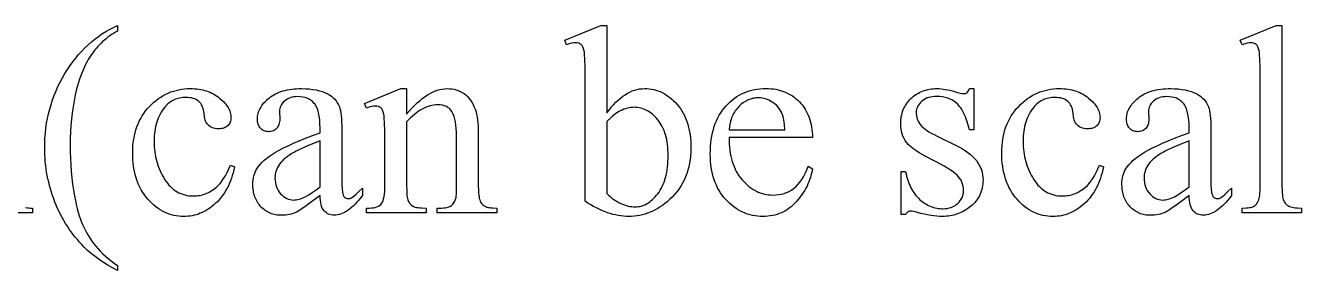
# Model space of a CAD drawing. Extents: x 5 to 599, y -219 to 392.
# Drawn here: x 303.8 to 398.3, y -123.9 to -105.7 of the extents above; entities that cross this region are included whole.
import ezdxf

# ---------------------------------------------------------------- set-up
doc = ezdxf.new("R2010")
doc.units = 0
doc.header["$MEASUREMENT"] = 0
doc.layers.add('TEXT', color=18, linetype='CONTINUOUS')

msp = doc.modelspace()

# ---------------------------------------------------------------- linework, layer by layer
at = {"layer": 'TEXT'}
for points in [[(310.612, -123.53), (310.612, -123.891), (310.251, -123.702), (309.905, -123.505), (309.575, -123.299), (309.26, -123.086), (308.961, -122.865), (308.676, -122.636), (308.407, -122.399), (308.153, -122.154), (307.98, -121.976), (307.812, -121.793), (307.649, -121.606), (307.491, -121.415), (307.338, -121.221), (307.19, -121.022), (307.047, -120.819), (306.909, -120.613), (306.776, -120.402), (306.648, -120.188), (306.525, -119.969), (306.408, -119.747), (306.295, -119.521), (306.187, -119.29), (306.085, -119.056), (305.987, -118.818), (305.895, -118.577), (305.808, -118.335), (305.728, -118.092), (305.654, -117.848), (305.586, -117.602), (305.523, -117.356), (305.467, -117.108), (305.416, -116.859), (305.372, -116.609), (305.333, -116.358), (305.3, -116.106), (305.273, -115.852), (305.253, -115.598), (305.238, -115.342), (305.229, -115.085), (305.226, -114.827), (305.232, -114.451), (305.249, -114.079), (305.278, -113.712), (305.319, -113.348), (305.372, -112.989), (305.436, -112.634), (305.512, -112.283), (305.599, -111.936), (305.698, -111.593), (305.809, -111.254), (305.931, -110.92), (306.066, -110.589), (306.211, -110.263), (306.369, -109.941), (306.538, -109.624), (306.719, -109.31), (306.909, -109.004), (307.106, -108.709), (307.31, -108.425), (307.522, -108.152), (307.74, -107.89), (307.966, -107.64), (308.198, -107.4), (308.438, -107.172), (308.685, -106.955), (308.939, -106.748), (309.2, -106.553), (309.468, -106.369), (309.743, -106.196), (310.026, -106.034), (310.315, -105.883), (310.612, -105.744), (310.612, -106.154), (310.463, -106.238), (310.318, -106.327), (310.177, -106.42), (310.038, -106.516), (309.903, -106.616), (309.772, -106.72), (309.644, -106.827), (309.519, -106.939), (309.397, -107.054), (309.279, -107.173), (309.164, -107.296), (309.053, -107.423), (308.945, -107.554), (308.84, -107.688), (308.641, -107.968), (308.546, -108.115), (308.454, -108.266), (308.365, -108.422), (308.28, -108.582), (308.117, -108.918), (307.967, -109.273), (307.83, -109.648), (307.704, -110.041), (307.591, -110.454), (307.489, -110.886), (307.4, -111.329), (307.323, -111.778), (307.258, -112.232), (307.204, -112.691), (307.162, -113.154), (307.133, -113.622), (307.115, -114.095), (307.109, -114.574), (307.114, -115.09), (307.129, -115.594), (307.154, -116.086), (307.189, -116.566), (307.235, -117.035), (307.29, -117.491), (307.355, -117.936), (307.431, -118.369), (307.496, -118.697), (307.564, -119.009), (307.636, -119.304), (307.711, -119.582), (307.79, -119.844), (307.872, -120.089), (307.957, -120.318), (308.046, -120.53), (308.14, -120.733), (308.242, -120.933), (308.351, -121.132), (308.469, -121.329), (308.594, -121.524), (308.727, -121.716), (308.868, -121.907), (309.016, -122.096), (309.175, -122.283), (309.345, -122.467), (309.526, -122.65), (309.72, -122.83), (309.925, -123.008), (310.142, -123.184), (310.371, -123.358)], [(346.857, -112.222), (347.02, -112.004), (347.185, -111.799), (347.351, -111.609), (347.519, -111.433), (347.688, -111.27), (347.859, -111.122), (348.032, -110.988), (348.206, -110.868), (348.382, -110.763), (348.559, -110.671), (348.739, -110.593), (348.919, -110.53), (349.101, -110.481), (349.285, -110.445), (349.471, -110.424), (349.658, -110.417), (349.828, -110.422), (349.996, -110.436), (350.161, -110.459), (350.323, -110.491), (350.483, -110.532), (350.64, -110.583), (350.794, -110.642), (350.945, -110.711), (351.094, -110.789), (351.24, -110.876), (351.383, -110.973), (351.524, -111.079), (351.661, -111.193), (351.796, -111.317), (351.928, -111.451), (352.058, -111.593), (352.182, -111.743), (352.298, -111.9), (352.406, -112.064), (352.506, -112.235), (352.598, -112.412), (352.682, -112.596), (352.758, -112.787), (352.826, -112.984), (352.886, -113.189), (352.938, -113.4), (352.982, -113.618), (353.018, -113.842), (353.046, -114.073), (353.066, -114.311), (353.078, -114.556), (353.082, -114.808), (353.076, -115.102), (353.057, -115.388), (353.027, -115.668), (352.983, -115.94), (352.928, -116.205), (352.86, -116.463), (352.78, -116.713), (352.687, -116.957), (352.582, -117.193), (352.465, -117.421), (352.335, -117.643), (352.193, -117.857), (352.039, -118.064), (351.872, -118.264), (351.693, -118.457), (351.502, -118.642), (351.331, -118.793), (351.158, -118.935), (350.982, -119.066), (350.804, -119.188), (350.623, -119.301), (350.441, -119.403), (350.255, -119.496), (350.067, -119.579), (349.877, -119.652), (349.684, -119.715), (349.489, -119.769), (349.292, -119.813), (349.092, -119.847), (348.889, -119.871), (348.684, -119.886), (348.477, -119.891), (348.282, -119.886), (348.085, -119.873), (347.888, -119.851), (347.69, -119.82), (347.492, -119.78), (347.292, -119.732), (347.092, -119.674), (346.892, -119.608), (346.69, -119.533), (346.487, -119.449), (346.283, -119.356), (346.078, -119.254), (345.872, -119.144), (345.665, -119.024), (345.457, -118.896), (345.248, -118.759), (345.248, -109.5), (345.243, -108.812), (345.229, -108.271), (345.206, -107.876), (345.192, -107.733), (345.174, -107.627), (345.133, -107.465), (345.108, -107.395), (345.08, -107.332), (345.051, -107.275), (345.018, -107.226), (344.983, -107.184), (344.945, -107.149), (344.862, -107.093), (344.769, -107.054), (344.667, -107.03), (344.555, -107.022), (344.41, -107.032), (344.248, -107.061), (344.068, -107.11), (343.872, -107.178), (343.735, -106.837), (346.418, -105.744), (346.857, -105.744)], [(396.85, -105.744), (396.85, -117.598), (396.858, -117.982), (396.868, -118.148), (396.881, -118.296), (396.898, -118.426), (396.919, -118.538), (396.944, -118.633), (396.972, -118.71), (397.005, -118.777), (397.042, -118.839), (397.082, -118.897), (397.127, -118.951), (397.176, -119), (397.229, -119.046), (397.287, -119.088), (397.348, -119.125), (397.418, -119.158), (397.502, -119.187), (397.6, -119.211), (397.711, -119.231), (397.837, -119.247), (397.975, -119.258), (398.294, -119.266), (398.294, -119.618), (393.914, -119.618), (393.914, -119.266), (394.197, -119.259), (394.32, -119.249), (394.431, -119.235), (394.53, -119.217), (394.616, -119.195), (394.691, -119.169), (394.753, -119.14), (394.807, -119.105), (394.859, -119.066), (394.907, -119.021), (394.953, -118.971), (394.995, -118.916), (395.034, -118.856), (395.071, -118.791), (395.104, -118.72), (395.134, -118.639), (395.159, -118.54), (395.181, -118.425), (395.199, -118.293), (395.213, -118.145), (395.223, -117.979), (395.231, -117.598), (395.231, -109.481), (395.227, -108.797), (395.214, -108.26), (395.192, -107.868), (395.179, -107.727), (395.163, -107.622), (395.123, -107.462), (395.073, -107.33), (395.045, -107.275), (395.013, -107.226), (394.98, -107.184), (394.943, -107.149), (394.862, -107.093), (394.771, -107.054), (394.67, -107.03), (394.558, -107.022), (394.422, -107.032), (394.27, -107.061), (394.1, -107.11), (393.914, -107.178), (393.748, -106.837), (396.411, -105.744)], [(319.275, -116.222), (319.228, -116.44), (319.174, -116.651), (319.116, -116.856), (319.052, -117.054), (318.982, -117.247), (318.907, -117.432), (318.827, -117.612), (318.741, -117.785), (318.65, -117.951), (318.554, -118.112), (318.452, -118.266), (318.344, -118.413), (318.231, -118.554), (318.113, -118.689), (317.99, -118.818), (317.861, -118.94), (317.728, -119.055), (317.594, -119.163), (317.458, -119.263), (317.32, -119.356), (317.18, -119.441), (317.039, -119.519), (316.896, -119.59), (316.751, -119.653), (316.604, -119.709), (316.456, -119.757), (316.306, -119.798), (316.154, -119.831), (316, -119.857), (315.845, -119.876), (315.688, -119.887), (315.529, -119.891), (315.34, -119.886), (315.154, -119.871), (314.972, -119.846), (314.792, -119.811), (314.616, -119.766), (314.442, -119.711), (314.272, -119.646), (314.104, -119.571), (313.94, -119.487), (313.779, -119.392), (313.621, -119.287), (313.465, -119.172), (313.313, -119.047), (313.164, -118.912), (313.018, -118.768), (312.875, -118.613), (312.738, -118.45), (312.61, -118.279), (312.49, -118.102), (312.38, -117.918), (312.278, -117.726), (312.185, -117.528), (312.101, -117.323), (312.026, -117.11), (311.96, -116.891), (311.902, -116.665), (311.854, -116.431), (311.814, -116.191), (311.783, -115.943), (311.761, -115.689), (311.748, -115.427), (311.743, -115.159), (311.748, -114.899), (311.763, -114.644), (311.787, -114.396), (311.822, -114.155), (311.866, -113.919), (311.92, -113.689), (311.983, -113.466), (312.057, -113.249), (312.14, -113.038), (312.233, -112.833), (312.336, -112.635), (312.448, -112.442), (312.571, -112.256), (312.703, -112.076), (312.845, -111.902), (312.997, -111.734), (313.156, -111.575), (313.318, -111.426), (313.485, -111.287), (313.655, -111.158), (313.83, -111.04), (314.008, -110.932), (314.19, -110.834), (314.376, -110.746), (314.566, -110.669), (314.76, -110.602), (314.958, -110.546), (315.16, -110.5), (315.366, -110.464), (315.576, -110.438), (315.789, -110.422), (316.007, -110.417), (316.17, -110.42), (316.329, -110.428), (316.484, -110.442), (316.636, -110.461), (316.784, -110.485), (316.929, -110.515), (317.07, -110.551), (317.207, -110.592), (317.341, -110.638), (317.47, -110.69), (317.597, -110.747), (317.719, -110.81), (317.838, -110.878), (317.953, -110.951), (318.065, -111.03), (318.173, -111.115), (318.372, -111.29), (318.461, -111.378), (318.544, -111.467), (318.621, -111.556), (318.69, -111.646), (318.753, -111.735), (318.81, -111.826), (318.859, -111.917), (318.902, -112.008), (318.939, -112.099), (318.969, -112.191), (318.992, -112.284), (319.008, -112.377), (319.018, -112.47), (319.022, -112.564), (319.018, -112.654), (319.007, -112.74), (318.988, -112.822), (318.962, -112.899), (318.928, -112.972), (318.887, -113.04), (318.839, -113.104), (318.783, -113.164), (318.72, -113.217), (318.651, -113.264), (318.577, -113.303), (318.496, -113.336), (318.41, -113.361), (318.317, -113.379), (318.219, -113.389), (318.114, -113.393), (317.975, -113.387), (317.844, -113.37), (317.722, -113.341), (317.609, -113.3), (317.505, -113.248), (317.41, -113.184), (317.324, -113.109), (317.246, -113.022), (317.206, -112.965), (317.17, -112.897), (317.137, -112.816), (317.108, -112.725), (317.083, -112.621), (317.06, -112.506), (317.026, -112.242), (317.009, -112.102), (316.982, -111.971), (316.946, -111.848), (316.901, -111.734), (316.847, -111.629), (316.784, -111.532), (316.712, -111.443), (316.631, -111.364), (316.542, -111.295), (316.444, -111.236), (316.338, -111.185), (316.224, -111.144), (316.102, -111.112), (315.971, -111.089), (315.832, -111.075), (315.685, -111.071), (315.564, -111.074), (315.447, -111.082), (315.332, -111.096), (315.221, -111.116), (315.112, -111.141), (315.007, -111.172), (314.904, -111.209), (314.804, -111.251), (314.708, -111.299), (314.614, -111.353), (314.523, -111.412), (314.435, -111.477), (314.351, -111.548), (314.269, -111.624), (314.19, -111.705), (314.114, -111.793), (314.018, -111.915), (313.929, -112.042), (313.846, -112.173), (313.768, -112.309), (313.697, -112.451), (313.633, -112.596), (313.574, -112.747), (313.521, -112.903), (313.475, -113.063), (313.435, -113.228), (313.401, -113.398), (313.373, -113.573), (313.352, -113.752), (313.336, -113.937), (313.327, -114.126), (313.324, -114.32), (313.327, -114.518), (313.336, -114.714), (313.351, -114.907), (313.373, -115.096), (313.401, -115.283), (313.434, -115.467), (313.474, -115.648), (313.52, -115.826), (313.572, -116.001), (313.631, -116.173), (313.695, -116.342), (313.766, -116.509), (313.842, -116.672), (313.925, -116.832), (314.014, -116.99), (314.109, -117.144), (314.21, -117.293), (314.314, -117.431), (314.423, -117.561), (314.536, -117.68), (314.654, -117.79), (314.776, -117.891), (314.902, -117.981), (315.032, -118.063), (315.167, -118.135), (315.306, -118.197), (315.45, -118.249), (315.597, -118.292), (315.749, -118.326), (315.906, -118.35), (316.066, -118.364), (316.231, -118.369), (316.35, -118.366), (316.467, -118.359), (316.583, -118.346), (316.697, -118.328), (316.81, -118.305), (316.921, -118.277), (317.031, -118.244), (317.139, -118.205), (317.245, -118.162), (317.35, -118.114), (317.454, -118.06), (317.556, -118.001), (317.656, -117.937), (317.755, -117.868), (317.948, -117.715), (318.082, -117.592), (318.215, -117.445), (318.347, -117.276), (318.478, -117.083), (318.608, -116.868), (318.737, -116.63), (318.865, -116.37), (318.992, -116.086)], [(325.617, -118.33), (324.993, -118.805), (324.498, -119.169), (324.298, -119.309), (324.13, -119.42), (323.994, -119.504), (323.89, -119.559), (323.758, -119.616), (323.623, -119.666), (323.486, -119.708), (323.346, -119.742), (323.205, -119.769), (323.062, -119.788), (322.916, -119.799), (322.768, -119.803), (322.654, -119.801), (322.542, -119.793), (322.432, -119.781), (322.325, -119.763), (322.221, -119.741), (322.119, -119.714), (322.02, -119.682), (321.923, -119.645), (321.829, -119.602), (321.737, -119.555), (321.648, -119.503), (321.562, -119.446), (321.478, -119.384), (321.396, -119.318), (321.318, -119.246), (321.241, -119.169), (321.169, -119.088), (321.101, -119.004), (321.037, -118.917), (320.979, -118.827), (320.925, -118.733), (320.876, -118.637), (320.831, -118.537), (320.791, -118.435), (320.756, -118.329), (320.726, -118.22), (320.7, -118.108), (320.679, -117.993), (320.662, -117.874), (320.651, -117.753), (320.641, -117.501), (320.646, -117.34), (320.66, -117.185), (320.682, -117.035), (320.715, -116.891), (320.756, -116.752), (320.806, -116.619), (320.865, -116.491), (320.934, -116.369), (321.043, -116.204), (321.171, -116.042), (321.317, -115.882), (321.482, -115.725), (321.665, -115.57), (321.866, -115.417), (322.086, -115.267), (322.324, -115.12), (322.592, -114.97), (322.902, -114.811), (323.252, -114.645), (323.643, -114.471), (324.075, -114.289), (324.548, -114.099), (325.062, -113.901), (325.617, -113.695), (325.617, -113.344), (325.611, -113.023), (325.591, -112.728), (325.558, -112.46), (325.511, -112.217), (325.451, -112.001), (325.417, -111.903), (325.378, -111.811), (325.337, -111.726), (325.292, -111.647), (325.244, -111.575), (325.193, -111.51), (325.081, -111.393), (324.957, -111.292), (324.82, -111.207), (324.672, -111.137), (324.512, -111.082), (324.339, -111.043), (324.155, -111.02), (323.959, -111.012), (323.809, -111.018), (323.667, -111.033), (323.533, -111.059), (323.407, -111.095), (323.289, -111.142), (323.179, -111.199), (323.077, -111.266), (322.983, -111.344), (322.896, -111.429), (322.821, -111.516), (322.757, -111.607), (322.705, -111.7), (322.664, -111.797), (322.635, -111.897), (322.618, -111.999), (322.612, -112.105), (322.632, -112.671), (322.628, -112.78), (322.617, -112.883), (322.599, -112.979), (322.574, -113.069), (322.542, -113.152), (322.503, -113.229), (322.456, -113.3), (322.402, -113.364), (322.343, -113.421), (322.279, -113.47), (322.211, -113.512), (322.138, -113.547), (322.061, -113.573), (321.979, -113.592), (321.893, -113.604), (321.802, -113.608), (321.714, -113.604), (321.63, -113.592), (321.55, -113.572), (321.474, -113.544), (321.403, -113.509), (321.335, -113.465), (321.271, -113.413), (321.212, -113.354), (321.158, -113.288), (321.112, -113.216), (321.072, -113.138), (321.04, -113.054), (321.015, -112.964), (320.997, -112.869), (320.986, -112.768), (320.983, -112.661), (320.986, -112.557), (320.996, -112.454), (321.013, -112.351), (321.036, -112.25), (321.067, -112.15), (321.104, -112.051), (321.147, -111.953), (321.197, -111.856), (321.254, -111.761), (321.318, -111.666), (321.389, -111.572), (321.466, -111.479), (321.55, -111.388), (321.64, -111.297), (321.737, -111.208), (321.841, -111.12), (321.951, -111.035), (322.067, -110.955), (322.188, -110.881), (322.314, -110.812), (322.446, -110.749), (322.583, -110.692), (322.725, -110.639), (322.873, -110.593), (323.026, -110.552), (323.185, -110.516), (323.349, -110.486), (323.519, -110.461), (323.694, -110.442), (323.874, -110.428), (324.06, -110.42), (324.251, -110.417), (324.542, -110.423), (324.82, -110.442), (325.084, -110.473), (325.334, -110.517), (325.571, -110.573), (325.795, -110.642), (326.006, -110.723), (326.203, -110.817), (326.342, -110.898), (326.472, -110.99), (326.592, -111.092), (326.703, -111.205), (326.804, -111.329), (326.896, -111.463), (326.978, -111.608), (327.051, -111.764), (327.093, -111.882), (327.128, -112.028), (327.158, -112.202), (327.183, -112.403), (327.202, -112.631), (327.216, -112.887), (327.224, -113.17), (327.227, -113.481), (327.227, -116.515), (327.23, -117.092), (327.239, -117.546), (327.255, -117.875), (327.276, -118.081), (327.304, -118.213), (327.34, -118.321), (327.385, -118.406), (327.41, -118.439), (327.437, -118.466), (327.495, -118.509), (327.558, -118.54), (327.624, -118.558), (327.695, -118.564), (327.771, -118.56), (327.842, -118.547), (327.908, -118.526), (327.969, -118.496), (328.095, -118.404), (328.269, -118.254), (328.49, -118.048), (328.759, -117.783), (328.759, -118.33), (328.623, -118.507), (328.487, -118.673), (328.353, -118.827), (328.219, -118.97), (328.085, -119.102), (327.953, -119.222), (327.821, -119.33), (327.69, -119.427), (327.56, -119.513), (327.431, -119.588), (327.302, -119.65), (327.175, -119.702), (327.048, -119.742), (326.921, -119.77), (326.796, -119.788), (326.671, -119.793), (326.554, -119.788), (326.444, -119.773), (326.34, -119.747), (326.242, -119.71), (326.15, -119.664), (326.064, -119.607), (325.984, -119.539), (325.91, -119.462), (325.843, -119.371), (325.786, -119.266), (325.736, -119.147), (325.695, -119.013), (325.663, -118.864), (325.639, -118.701), (325.624, -118.523)], [(332.027, -112.31), (332.223, -112.081), (332.418, -111.866), (332.611, -111.667), (332.804, -111.482), (332.995, -111.312), (333.185, -111.157), (333.374, -111.016), (333.562, -110.89), (333.748, -110.78), (333.934, -110.683), (334.118, -110.602), (334.301, -110.536), (334.483, -110.484), (334.664, -110.447), (334.844, -110.425), (335.023, -110.417), (335.202, -110.423), (335.376, -110.44), (335.543, -110.469), (335.703, -110.509), (335.857, -110.56), (336.005, -110.623), (336.146, -110.697), (336.281, -110.783), (336.41, -110.882), (336.531, -110.996), (336.646, -111.124), (336.754, -111.267), (336.856, -111.425), (336.951, -111.598), (337.039, -111.786), (337.12, -111.988), (337.171, -112.144), (337.214, -112.32), (337.251, -112.515), (337.281, -112.73), (337.305, -112.964), (337.322, -113.217), (337.332, -113.491), (337.335, -113.783), (337.335, -117.598), (337.343, -117.988), (337.354, -118.158), (337.369, -118.31), (337.388, -118.446), (337.412, -118.564), (337.44, -118.665), (337.472, -118.749), (337.5, -118.809), (337.533, -118.865), (337.571, -118.917), (337.612, -118.966), (337.657, -119.012), (337.707, -119.055), (337.76, -119.094), (337.818, -119.13), (337.884, -119.162), (337.963, -119.19), (338.054, -119.213), (338.158, -119.232), (338.275, -119.247), (338.404, -119.258), (338.701, -119.266), (338.701, -119.618), (334.281, -119.618), (334.281, -119.266), (334.466, -119.266), (334.617, -119.264), (334.755, -119.255), (334.882, -119.24), (334.997, -119.219), (335.1, -119.192), (335.192, -119.159), (335.272, -119.121), (335.34, -119.076), (335.4, -119.026), (335.455, -118.97), (335.505, -118.908), (335.551, -118.841), (335.592, -118.768), (335.628, -118.689), (335.659, -118.605), (335.686, -118.515), (335.703, -118.403), (335.715, -118.213), (335.723, -117.944), (335.725, -117.598), (335.725, -113.939), (335.72, -113.645), (335.705, -113.371), (335.68, -113.119), (335.646, -112.887), (335.601, -112.676), (335.547, -112.486), (335.482, -112.317), (335.408, -112.169), (335.367, -112.102), (335.322, -112.039), (335.274, -111.981), (335.222, -111.927), (335.167, -111.878), (335.109, -111.833), (335.047, -111.792), (334.982, -111.755), (334.914, -111.723), (334.842, -111.695), (334.767, -111.671), (334.688, -111.652), (334.521, -111.626), (334.34, -111.617), (334.195, -111.622), (334.05, -111.637), (333.905, -111.662), (333.76, -111.697), (333.615, -111.741), (333.47, -111.796), (333.326, -111.86), (333.181, -111.934), (333.037, -112.019), (332.892, -112.113), (332.748, -112.217), (332.604, -112.331), (332.459, -112.455), (332.315, -112.588), (332.171, -112.732), (332.027, -112.886), (332.027, -117.598), (332.034, -118.008), (332.054, -118.332), (332.069, -118.462), (332.088, -118.569), (332.109, -118.656), (332.135, -118.72), (332.17, -118.788), (332.209, -118.852), (332.251, -118.911), (332.297, -118.965), (332.345, -119.015), (332.397, -119.059), (332.452, -119.099), (332.51, -119.135), (332.578, -119.166), (332.661, -119.192), (332.759, -119.215), (332.872, -119.234), (333.002, -119.248), (333.146, -119.258), (333.481, -119.266), (333.481, -119.618), (329.061, -119.618), (329.061, -119.266), (329.256, -119.266), (329.42, -119.261), (329.57, -119.245), (329.706, -119.218), (329.828, -119.18), (329.937, -119.131), (330.031, -119.072), (330.112, -119.001), (330.178, -118.92), (330.234, -118.824), (330.283, -118.708), (330.324, -118.572), (330.358, -118.416), (330.384, -118.241), (330.403, -118.047), (330.414, -117.832), (330.417, -117.598), (330.417, -114.281), (330.413, -113.555), (330.399, -112.986), (330.376, -112.574), (330.361, -112.427), (330.344, -112.32), (330.303, -112.158), (330.252, -112.025), (330.222, -111.968), (330.191, -111.919), (330.156, -111.877), (330.12, -111.842), (330.08, -111.812), (330.038, -111.786), (329.943, -111.747), (329.835, -111.723), (329.715, -111.715), (329.572, -111.724), (329.415, -111.751), (329.245, -111.797), (329.061, -111.861), (328.915, -111.51), (331.608, -110.417), (332.027, -110.417)], [(355.902, -114.047), (355.904, -114.292), (355.915, -114.531), (355.933, -114.763), (355.959, -114.988), (355.992, -115.207), (356.033, -115.419), (356.082, -115.624), (356.138, -115.822), (356.203, -116.014), (356.275, -116.199), (356.354, -116.378), (356.441, -116.549), (356.536, -116.714), (356.639, -116.872), (356.75, -117.024), (356.868, -117.169), (356.991, -117.306), (357.117, -117.434), (357.246, -117.553), (357.377, -117.664), (357.511, -117.766), (357.647, -117.858), (357.787, -117.942), (357.929, -118.018), (358.073, -118.084), (358.221, -118.141), (358.371, -118.19), (358.523, -118.23), (358.679, -118.261), (358.837, -118.283), (358.997, -118.296), (359.161, -118.301), (359.376, -118.293), (359.585, -118.27), (359.787, -118.233), (359.981, -118.18), (360.169, -118.112), (360.349, -118.029), (360.522, -117.931), (360.687, -117.818), (360.768, -117.755), (360.846, -117.686), (360.999, -117.533), (361.145, -117.359), (361.284, -117.163), (361.417, -116.945), (361.543, -116.706), (361.662, -116.446), (361.775, -116.164), (362.078, -116.359), (362.049, -116.525), (362.014, -116.689), (361.973, -116.852), (361.927, -117.012), (361.873, -117.171), (361.814, -117.328), (361.749, -117.483), (361.678, -117.636), (361.6, -117.787), (361.517, -117.936), (361.427, -118.084), (361.331, -118.23), (361.23, -118.373), (361.122, -118.515), (361.008, -118.655), (360.887, -118.793), (360.762, -118.926), (360.633, -119.051), (360.5, -119.166), (360.364, -119.273), (360.223, -119.372), (360.078, -119.462), (359.93, -119.544), (359.778, -119.617), (359.621, -119.681), (359.461, -119.737), (359.297, -119.784), (359.129, -119.822), (358.958, -119.852), (358.782, -119.874), (358.602, -119.887), (358.419, -119.891), (358.22, -119.886), (358.024, -119.871), (357.832, -119.847), (357.643, -119.813), (357.458, -119.768), (357.277, -119.715), (357.099, -119.651), (356.925, -119.577), (356.755, -119.494), (356.588, -119.401), (356.425, -119.298), (356.265, -119.186), (356.109, -119.063), (355.957, -118.931), (355.808, -118.789), (355.663, -118.637), (355.524, -118.477), (355.394, -118.31), (355.273, -118.137), (355.161, -117.956), (355.058, -117.769), (354.964, -117.575), (354.879, -117.375), (354.803, -117.168), (354.736, -116.954), (354.678, -116.733), (354.628, -116.505), (354.588, -116.271), (354.557, -116.03), (354.534, -115.782), (354.521, -115.528), (354.516, -115.266), (354.521, -114.984), (354.535, -114.709), (354.558, -114.442), (354.59, -114.183), (354.631, -113.932), (354.682, -113.689), (354.741, -113.453), (354.81, -113.226), (354.888, -113.006), (354.976, -112.795), (355.072, -112.591), (355.178, -112.395), (355.293, -112.207), (355.416, -112.027), (355.55, -111.855), (355.692, -111.69), (355.841, -111.535), (355.995, -111.39), (356.154, -111.254), (356.317, -111.129), (356.485, -111.014), (356.658, -110.909), (356.836, -110.813), (357.018, -110.728), (357.205, -110.653), (357.396, -110.588), (357.592, -110.533), (357.793, -110.488), (357.999, -110.453), (358.209, -110.428), (358.424, -110.412), (358.643, -110.407), (358.829, -110.411), (359.011, -110.423), (359.188, -110.442), (359.361, -110.469), (359.53, -110.504), (359.695, -110.547), (359.855, -110.597), (360.012, -110.655), (360.164, -110.721), (360.312, -110.794), (360.456, -110.876), (360.595, -110.964), (360.731, -111.061), (360.862, -111.166), (360.989, -111.278), (361.112, -111.398), (361.229, -111.524), (361.338, -111.656), (361.44, -111.793), (361.534, -111.935), (361.621, -112.082), (361.7, -112.234), (361.772, -112.392), (361.836, -112.555), (361.893, -112.723), (361.942, -112.897), (361.983, -113.075), (362.017, -113.259), (362.044, -113.448), (362.063, -113.642), (362.074, -113.842), (362.078, -114.047)], [(374.039, -110.417), (374.039, -113.461), (373.717, -113.461), (373.621, -113.117), (373.519, -112.801), (373.41, -112.515), (373.294, -112.256), (373.172, -112.027), (373.109, -111.923), (373.043, -111.826), (372.976, -111.736), (372.908, -111.654), (372.838, -111.578), (372.766, -111.51), (372.616, -111.389), (372.456, -111.284), (372.286, -111.195), (372.106, -111.122), (371.917, -111.066), (371.717, -111.025), (371.507, -111.001), (371.288, -110.993), (371.121, -110.998), (370.963, -111.015), (370.813, -111.044), (370.671, -111.083), (370.537, -111.134), (370.412, -111.196), (370.295, -111.269), (370.186, -111.354), (370.087, -111.445), (370.002, -111.539), (369.93, -111.636), (369.871, -111.734), (369.825, -111.836), (369.792, -111.939), (369.773, -112.045), (369.766, -112.154), (369.771, -112.288), (369.786, -112.417), (369.81, -112.542), (369.844, -112.661), (369.888, -112.776), (369.942, -112.886), (370.005, -112.991), (370.078, -113.091), (370.164, -113.191), (370.268, -113.294), (370.393, -113.397), (370.537, -113.503), (370.7, -113.61), (370.883, -113.718), (371.086, -113.828), (371.308, -113.939), (372.732, -114.632), (372.972, -114.755), (373.196, -114.883), (373.405, -115.016), (373.599, -115.153), (373.776, -115.296), (373.939, -115.443), (374.086, -115.595), (374.217, -115.752), (374.334, -115.913), (374.434, -116.08), (374.519, -116.251), (374.589, -116.427), (374.643, -116.607), (374.682, -116.793), (374.705, -116.983), (374.713, -117.179), (374.709, -117.329), (374.698, -117.476), (374.68, -117.619), (374.655, -117.759), (374.623, -117.895), (374.583, -118.027), (374.536, -118.155), (374.482, -118.28), (374.421, -118.401), (374.352, -118.518), (374.277, -118.632), (374.194, -118.742), (374.104, -118.848), (374.007, -118.951), (373.902, -119.049), (373.791, -119.145), (373.675, -119.235), (373.557, -119.319), (373.437, -119.398), (373.316, -119.471), (373.193, -119.538), (373.068, -119.599), (372.942, -119.655), (372.814, -119.704), (372.684, -119.748), (372.552, -119.786), (372.419, -119.818), (372.284, -119.844), (372.147, -119.865), (372.009, -119.879), (371.869, -119.888), (371.727, -119.891), (371.519, -119.886), (371.303, -119.873), (371.079, -119.85), (370.849, -119.818), (370.611, -119.777), (370.366, -119.726), (370.114, -119.667), (369.854, -119.598), (369.7, -119.556), (369.561, -119.525), (369.437, -119.507), (369.327, -119.501), (369.272, -119.505), (369.221, -119.516), (369.172, -119.536), (369.127, -119.564), (369.085, -119.6), (369.045, -119.643), (369.009, -119.695), (368.976, -119.754), (368.654, -119.754), (368.654, -116.564), (368.976, -116.564), (369.012, -116.732), (369.052, -116.895), (369.096, -117.052), (369.143, -117.205), (369.195, -117.352), (369.251, -117.494), (369.31, -117.63), (369.373, -117.762), (369.44, -117.888), (369.512, -118.008), (369.587, -118.124), (369.665, -118.234), (369.748, -118.339), (369.835, -118.439), (369.925, -118.533), (370.02, -118.623), (370.117, -118.706), (370.215, -118.785), (370.315, -118.858), (370.417, -118.926), (370.52, -118.988), (370.624, -119.045), (370.73, -119.096), (370.837, -119.142), (370.945, -119.183), (371.056, -119.218), (371.167, -119.248), (371.28, -119.272), (371.395, -119.291), (371.51, -119.304), (371.628, -119.313), (371.747, -119.315), (371.911, -119.309), (372.068, -119.291), (372.217, -119.26), (372.358, -119.216), (372.491, -119.161), (372.616, -119.093), (372.734, -119.013), (372.844, -118.92), (372.944, -118.819), (373.03, -118.712), (373.103, -118.601), (373.163, -118.485), (373.209, -118.363), (373.242, -118.237), (373.262, -118.105), (373.269, -117.969), (373.261, -117.804), (373.239, -117.646), (373.202, -117.494), (373.15, -117.349), (373.084, -117.211), (373.002, -117.08), (372.906, -116.955), (372.795, -116.837), (372.662, -116.719), (372.5, -116.593), (372.308, -116.459), (372.087, -116.318), (371.836, -116.169), (371.556, -116.012), (371.246, -115.848), (370.908, -115.676), (370.569, -115.503), (370.261, -115.333), (369.984, -115.168), (369.737, -115.008), (369.52, -114.851), (369.334, -114.699), (369.179, -114.551), (369.112, -114.479), (369.054, -114.408), (368.951, -114.264), (368.862, -114.111), (368.786, -113.949), (368.724, -113.778), (368.676, -113.598), (368.642, -113.409), (368.622, -113.21), (368.615, -113.003), (368.618, -112.866), (368.627, -112.733), (368.641, -112.602), (368.662, -112.474), (368.689, -112.349), (368.721, -112.227), (368.759, -112.107), (368.804, -111.99), (368.854, -111.877), (368.91, -111.766), (368.972, -111.657), (369.04, -111.552), (369.114, -111.449), (369.194, -111.35), (369.279, -111.253), (369.371, -111.159), (369.467, -111.069), (369.567, -110.985), (369.67, -110.907), (369.777, -110.834), (369.887, -110.768), (370, -110.707), (370.117, -110.652), (370.238, -110.603), (370.362, -110.559), (370.489, -110.521), (370.62, -110.49), (370.755, -110.464), (370.893, -110.443), (371.034, -110.429), (371.179, -110.42), (371.327, -110.417), (371.462, -110.421), (371.605, -110.431), (371.754, -110.449), (371.91, -110.473), (372.073, -110.505), (372.244, -110.543), (372.605, -110.642), (372.833, -110.706), (373.02, -110.751), (373.165, -110.779), (373.269, -110.788), (373.342, -110.784), (373.408, -110.771), (373.464, -110.75), (373.513, -110.72), (373.558, -110.675), (373.608, -110.61), (373.661, -110.524), (373.717, -110.417)], [(383.63, -116.222), (383.582, -116.44), (383.529, -116.651), (383.47, -116.856), (383.406, -117.054), (383.337, -117.247), (383.262, -117.432), (383.182, -117.612), (383.096, -117.785), (383.005, -117.951), (382.908, -118.112), (382.806, -118.266), (382.699, -118.413), (382.586, -118.554), (382.468, -118.689), (382.344, -118.818), (382.215, -118.94), (382.083, -119.055), (381.949, -119.163), (381.812, -119.263), (381.675, -119.356), (381.535, -119.441), (381.394, -119.519), (381.251, -119.59), (381.106, -119.653), (380.959, -119.709), (380.811, -119.757), (380.661, -119.798), (380.509, -119.831), (380.355, -119.857), (380.2, -119.876), (380.043, -119.887), (379.884, -119.891), (379.695, -119.886), (379.509, -119.871), (379.327, -119.846), (379.147, -119.811), (378.97, -119.766), (378.797, -119.711), (378.627, -119.646), (378.459, -119.571), (378.295, -119.487), (378.134, -119.392), (377.975, -119.287), (377.82, -119.172), (377.668, -119.047), (377.519, -118.912), (377.373, -118.768), (377.23, -118.613), (377.093, -118.45), (376.965, -118.279), (376.845, -118.102), (376.735, -117.918), (376.633, -117.726), (376.54, -117.528), (376.456, -117.323), (376.381, -117.11), (376.315, -116.891), (376.257, -116.665), (376.209, -116.431), (376.169, -116.191), (376.138, -115.943), (376.116, -115.689), (376.102, -115.427), (376.098, -115.159), (376.103, -114.899), (376.118, -114.644), (376.142, -114.396), (376.176, -114.155), (376.22, -113.919), (376.274, -113.689), (376.338, -113.466), (376.411, -113.249), (376.495, -113.038), (376.588, -112.833), (376.691, -112.635), (376.803, -112.442), (376.926, -112.256), (377.058, -112.076), (377.2, -111.902), (377.352, -111.734), (377.51, -111.575), (377.673, -111.426), (377.84, -111.287), (378.01, -111.158), (378.184, -111.04), (378.363, -110.932), (378.545, -110.834), (378.731, -110.746), (378.921, -110.669), (379.115, -110.602), (379.313, -110.546), (379.515, -110.5), (379.721, -110.464), (379.931, -110.438), (380.144, -110.422), (380.362, -110.417), (380.525, -110.42), (380.684, -110.428), (380.839, -110.442), (380.991, -110.461), (381.139, -110.485), (381.284, -110.515), (381.425, -110.551), (381.562, -110.592), (381.695, -110.638), (381.825, -110.69), (381.951, -110.747), (382.074, -110.81), (382.193, -110.878), (382.308, -110.951), (382.42, -111.03), (382.528, -111.115), (382.727, -111.29), (382.816, -111.378), (382.899, -111.467), (382.975, -111.556), (383.045, -111.646), (383.108, -111.735), (383.164, -111.826), (383.214, -111.917), (383.257, -112.008), (383.294, -112.099), (383.323, -112.191), (383.347, -112.284), (383.363, -112.377), (383.373, -112.47), (383.377, -112.564), (383.373, -112.654), (383.362, -112.74), (383.343, -112.822), (383.317, -112.899), (383.283, -112.972), (383.242, -113.04), (383.193, -113.104), (383.137, -113.164), (383.075, -113.217), (383.006, -113.264), (382.931, -113.303), (382.851, -113.336), (382.764, -113.361), (382.672, -113.379), (382.573, -113.389), (382.469, -113.393), (382.33, -113.387), (382.199, -113.37), (382.077, -113.341), (381.964, -113.3), (381.86, -113.248), (381.765, -113.184), (381.678, -113.109), (381.601, -113.022), (381.561, -112.965), (381.525, -112.897), (381.492, -112.816), (381.463, -112.725), (381.437, -112.621), (381.415, -112.506), (381.381, -112.242), (381.363, -112.102), (381.336, -111.971), (381.301, -111.848), (381.256, -111.734), (381.202, -111.629), (381.139, -111.532), (381.067, -111.443), (380.986, -111.364), (380.897, -111.295), (380.799, -111.236), (380.693, -111.185), (380.579, -111.144), (380.456, -111.112), (380.326, -111.089), (380.187, -111.075), (380.04, -111.071), (379.919, -111.074), (379.802, -111.082), (379.687, -111.096), (379.576, -111.116), (379.467, -111.141), (379.361, -111.172), (379.259, -111.209), (379.159, -111.251), (379.063, -111.299), (378.969, -111.353), (378.878, -111.412), (378.79, -111.477), (378.705, -111.548), (378.624, -111.624), (378.545, -111.705), (378.469, -111.793), (378.373, -111.915), (378.284, -112.042), (378.2, -112.173), (378.123, -112.309), (378.052, -112.451), (377.987, -112.596), (377.929, -112.747), (377.876, -112.903), (377.83, -113.063), (377.79, -113.228), (377.756, -113.398), (377.728, -113.573), (377.706, -113.752), (377.691, -113.937), (377.682, -114.126), (377.679, -114.32), (377.682, -114.518), (377.691, -114.714), (377.706, -114.907), (377.728, -115.096), (377.755, -115.283), (377.789, -115.467), (377.829, -115.648), (377.875, -115.826), (377.927, -116.001), (377.985, -116.173), (378.05, -116.342), (378.12, -116.509), (378.197, -116.672), (378.28, -116.832), (378.369, -116.99), (378.464, -117.144), (378.564, -117.293), (378.669, -117.431), (378.778, -117.561), (378.891, -117.68), (379.009, -117.79), (379.131, -117.891), (379.257, -117.981), (379.387, -118.063), (379.522, -118.135), (379.661, -118.197), (379.805, -118.249), (379.952, -118.292), (380.104, -118.326), (380.261, -118.35), (380.421, -118.364), (380.586, -118.369), (380.705, -118.366), (380.822, -118.359), (380.938, -118.346), (381.052, -118.328), (381.165, -118.305), (381.276, -118.277), (381.385, -118.244), (381.493, -118.205), (381.6, -118.162), (381.705, -118.114), (381.809, -118.06), (381.911, -118.001), (382.011, -117.937), (382.11, -117.868), (382.303, -117.715), (382.437, -117.592), (382.57, -117.445), (382.702, -117.276), (382.833, -117.083), (382.963, -116.868), (383.092, -116.63), (383.22, -116.37), (383.347, -116.086)], [(389.972, -118.33), (389.348, -118.805), (388.852, -119.169), (388.653, -119.309), (388.485, -119.42), (388.349, -119.504), (388.245, -119.559), (388.112, -119.616), (387.977, -119.666), (387.84, -119.708), (387.701, -119.742), (387.56, -119.769), (387.416, -119.788), (387.271, -119.799), (387.123, -119.803), (387.008, -119.801), (386.896, -119.793), (386.787, -119.781), (386.68, -119.763), (386.576, -119.741), (386.474, -119.714), (386.375, -119.682), (386.278, -119.645), (386.184, -119.602), (386.092, -119.555), (386.003, -119.503), (385.917, -119.446), (385.833, -119.384), (385.751, -119.318), (385.672, -119.246), (385.596, -119.169), (385.523, -119.088), (385.456, -119.004), (385.392, -118.917), (385.334, -118.827), (385.28, -118.733), (385.23, -118.637), (385.186, -118.537), (385.146, -118.435), (385.111, -118.329), (385.08, -118.22), (385.055, -118.108), (385.034, -117.993), (385.017, -117.874), (385.005, -117.753), (384.996, -117.501), (385.001, -117.34), (385.014, -117.185), (385.037, -117.035), (385.069, -116.891), (385.11, -116.752), (385.161, -116.619), (385.22, -116.491), (385.289, -116.369), (385.398, -116.204), (385.526, -116.042), (385.672, -115.882), (385.836, -115.725), (386.019, -115.57), (386.221, -115.417), (386.441, -115.267), (386.679, -115.12), (386.947, -114.97), (387.256, -114.811), (387.606, -114.645), (387.997, -114.471), (388.43, -114.289), (388.903, -114.099), (389.417, -113.901), (389.972, -113.695), (389.972, -113.344), (389.965, -113.023), (389.945, -112.728), (389.912, -112.46), (389.866, -112.217), (389.806, -112.001), (389.771, -111.903), (389.733, -111.811), (389.692, -111.726), (389.647, -111.647), (389.599, -111.575), (389.548, -111.51), (389.435, -111.393), (389.311, -111.292), (389.175, -111.207), (389.027, -111.137), (388.867, -111.082), (388.694, -111.043), (388.51, -111.02), (388.313, -111.012), (388.164, -111.018), (388.022, -111.033), (387.888, -111.059), (387.762, -111.095), (387.644, -111.142), (387.534, -111.199), (387.432, -111.266), (387.338, -111.344), (387.251, -111.429), (387.175, -111.516), (387.112, -111.607), (387.06, -111.7), (387.019, -111.797), (386.99, -111.897), (386.973, -111.999), (386.967, -112.105), (386.986, -112.671), (386.983, -112.78), (386.972, -112.883), (386.954, -112.979), (386.929, -113.069), (386.897, -113.152), (386.857, -113.229), (386.811, -113.3), (386.757, -113.364), (386.698, -113.421), (386.634, -113.47), (386.565, -113.512), (386.493, -113.547), (386.415, -113.573), (386.334, -113.592), (386.248, -113.604), (386.157, -113.608), (386.069, -113.604), (385.985, -113.592), (385.905, -113.572), (385.829, -113.544), (385.757, -113.509), (385.69, -113.465), (385.626, -113.413), (385.567, -113.354), (385.513, -113.288), (385.467, -113.216), (385.427, -113.138), (385.395, -113.054), (385.37, -112.964), (385.352, -112.869), (385.341, -112.768), (385.338, -112.661), (385.341, -112.557), (385.351, -112.454), (385.368, -112.351), (385.391, -112.25), (385.421, -112.15), (385.458, -112.051), (385.502, -111.953), (385.552, -111.856), (385.609, -111.761), (385.673, -111.666), (385.743, -111.572), (385.821, -111.479), (385.904, -111.388), (385.995, -111.297), (386.092, -111.208), (386.196, -111.12), (386.306, -111.035), (386.422, -110.955), (386.542, -110.881), (386.669, -110.812), (386.8, -110.749), (386.938, -110.692), (387.08, -110.639), (387.228, -110.593), (387.381, -110.552), (387.54, -110.516), (387.704, -110.486), (387.874, -110.461), (388.049, -110.442), (388.229, -110.428), (388.415, -110.42), (388.606, -110.417), (388.897, -110.423), (389.174, -110.442), (389.438, -110.473), (389.689, -110.517), (389.926, -110.573), (390.15, -110.642), (390.36, -110.723), (390.557, -110.817), (390.697, -110.898), (390.826, -110.99), (390.947, -111.092), (391.057, -111.205), (391.159, -111.329), (391.251, -111.463), (391.333, -111.608), (391.406, -111.764), (391.447, -111.882), (391.483, -112.028), (391.513, -112.202), (391.538, -112.403), (391.557, -112.631), (391.571, -112.887), (391.579, -113.17), (391.582, -113.481), (391.582, -116.515), (391.585, -117.092), (391.594, -117.546), (391.609, -117.875), (391.631, -118.081), (391.659, -118.213), (391.695, -118.321), (391.739, -118.406), (391.765, -118.439), (391.792, -118.466), (391.85, -118.509), (391.912, -118.54), (391.979, -118.558), (392.05, -118.564), (392.126, -118.56), (392.197, -118.547), (392.262, -118.526), (392.323, -118.496), (392.45, -118.404), (392.623, -118.254), (392.845, -118.048), (393.114, -117.783), (393.114, -118.33), (392.977, -118.507), (392.842, -118.673), (392.707, -118.827), (392.573, -118.97), (392.44, -119.102), (392.308, -119.222), (392.176, -119.33), (392.045, -119.427), (391.915, -119.513), (391.786, -119.588), (391.657, -119.65), (391.529, -119.702), (391.402, -119.742), (391.276, -119.77), (391.15, -119.788), (391.026, -119.793), (390.909, -119.788), (390.799, -119.773), (390.695, -119.747), (390.596, -119.71), (390.504, -119.664), (390.418, -119.607), (390.338, -119.539), (390.265, -119.462), (390.198, -119.371), (390.14, -119.266), (390.091, -119.147), (390.05, -119.013), (390.018, -118.864), (389.994, -118.701), (389.979, -118.523)], [(355.902, -113.481), (360.039, -113.481), (360.008, -113.083), (359.987, -112.908), (359.963, -112.749), (359.936, -112.606), (359.905, -112.478), (359.871, -112.367), (359.834, -112.271), (359.769, -112.138), (359.697, -112.012), (359.617, -111.894), (359.53, -111.783), (359.435, -111.679), (359.333, -111.583), (359.224, -111.494), (359.107, -111.412), (358.985, -111.339), (358.863, -111.276), (358.738, -111.222), (358.613, -111.178), (358.486, -111.144), (358.358, -111.12), (358.228, -111.105), (358.097, -111.1), (357.997, -111.103), (357.897, -111.11), (357.799, -111.122), (357.703, -111.14), (357.608, -111.162), (357.514, -111.189), (357.421, -111.221), (357.33, -111.258), (357.24, -111.299), (357.152, -111.346), (356.978, -111.454), (356.811, -111.582), (356.648, -111.729), (356.57, -111.81), (356.497, -111.895), (356.427, -111.983), (356.362, -112.075), (356.301, -112.171), (356.244, -112.271), (356.191, -112.374), (356.142, -112.482), (356.098, -112.593), (356.057, -112.709), (356.021, -112.828), (355.989, -112.951), (355.937, -113.208)], [(346.857, -112.847), (346.857, -118.193), (346.982, -118.311), (347.108, -118.422), (347.235, -118.526), (347.364, -118.621), (347.493, -118.71), (347.623, -118.791), (347.754, -118.864), (347.887, -118.93), (348.02, -118.988), (348.154, -119.039), (348.289, -119.081), (348.425, -119.116), (348.561, -119.144), (348.698, -119.163), (348.836, -119.175), (348.975, -119.179), (349.085, -119.175), (349.195, -119.163), (349.303, -119.144), (349.411, -119.118), (349.518, -119.083), (349.623, -119.041), (349.728, -118.992), (349.832, -118.935), (349.935, -118.87), (350.037, -118.798), (350.138, -118.718), (350.238, -118.63), (350.337, -118.535), (350.435, -118.432), (350.532, -118.321), (350.628, -118.203), (350.721, -118.078), (350.808, -117.945), (350.889, -117.806), (350.963, -117.66), (351.032, -117.507), (351.095, -117.346), (351.152, -117.179), (351.203, -117.005), (351.248, -116.824), (351.287, -116.637), (351.319, -116.442), (351.346, -116.24), (351.367, -116.031), (351.382, -115.816), (351.391, -115.593), (351.394, -115.364), (351.391, -115.152), (351.382, -114.947), (351.367, -114.748), (351.346, -114.555), (351.319, -114.368), (351.287, -114.188), (351.248, -114.014), (351.203, -113.845), (351.152, -113.684), (351.095, -113.528), (351.032, -113.379), (350.963, -113.235), (350.889, -113.098), (350.808, -112.968), (350.721, -112.843), (350.628, -112.725), (350.532, -112.613), (350.434, -112.509), (350.334, -112.411), (350.232, -112.321), (350.129, -112.238), (350.024, -112.163), (349.918, -112.094), (349.81, -112.033), (349.7, -111.979), (349.589, -111.932), (349.476, -111.893), (349.362, -111.86), (349.245, -111.835), (349.127, -111.817), (349.008, -111.806), (348.887, -111.803), (348.758, -111.807), (348.628, -111.819), (348.499, -111.84), (348.37, -111.869), (348.24, -111.906), (348.111, -111.951), (347.982, -112.004), (347.853, -112.066), (347.752, -112.121), (347.644, -112.188), (347.53, -112.267), (347.409, -112.359), (347.281, -112.462), (347.146, -112.578)], [(325.617, -117.696), (325.617, -114.291), (324.946, -114.562), (324.405, -114.791), (323.995, -114.977), (323.838, -115.054), (323.715, -115.12), (323.529, -115.228), (323.357, -115.337), (323.198, -115.447), (323.054, -115.559), (322.923, -115.672), (322.805, -115.786), (322.702, -115.901), (322.612, -116.018), (322.534, -116.136), (322.467, -116.257), (322.41, -116.381), (322.363, -116.508), (322.327, -116.637), (322.301, -116.769), (322.286, -116.904), (322.28, -117.042), (322.287, -117.214), (322.307, -117.378), (322.339, -117.535), (322.385, -117.685), (322.444, -117.827), (322.516, -117.961), (322.602, -118.088), (322.7, -118.208), (322.807, -118.317), (322.918, -118.411), (323.032, -118.49), (323.151, -118.555), (323.274, -118.606), (323.401, -118.642), (323.531, -118.664), (323.666, -118.671), (323.76, -118.668), (323.859, -118.656), (323.96, -118.637), (324.066, -118.61), (324.175, -118.576), (324.288, -118.534), (324.404, -118.485), (324.524, -118.427), (324.776, -118.29), (325.042, -118.123), (325.322, -117.924)], [(389.972, -117.696), (389.972, -114.291), (389.301, -114.562), (388.76, -114.791), (388.349, -114.977), (388.193, -115.054), (388.069, -115.12), (387.884, -115.228), (387.712, -115.337), (387.553, -115.447), (387.408, -115.559), (387.277, -115.672), (387.16, -115.786), (387.057, -115.901), (386.967, -116.018), (386.889, -116.136), (386.822, -116.257), (386.765, -116.381), (386.718, -116.508), (386.682, -116.637), (386.656, -116.769), (386.64, -116.904), (386.635, -117.042), (386.642, -117.214), (386.661, -117.378), (386.694, -117.535), (386.74, -117.685), (386.799, -117.827), (386.871, -117.961), (386.956, -118.088), (387.055, -118.208), (387.162, -118.317), (387.272, -118.411), (387.387, -118.49), (387.506, -118.555), (387.629, -118.606), (387.755, -118.642), (387.886, -118.664), (388.021, -118.671), (388.115, -118.668), (388.213, -118.656), (388.315, -118.637), (388.421, -118.61), (388.53, -118.576), (388.643, -118.534), (388.759, -118.485), (388.879, -118.427), (389.13, -118.29), (389.396, -118.123), (389.677, -117.924)]]:
    msp.add_lwpolyline(points, close=True, dxfattribs=at)
msp.add_lwpolyline([(303.806, -119.229), (303.919, -119.245), (304.042, -119.257), (304.175, -119.264), (304.318, -119.266), (304.318, -119.618), (299.908, -119.618)], dxfattribs=at)

doc.saveas('drawing.dxf')
